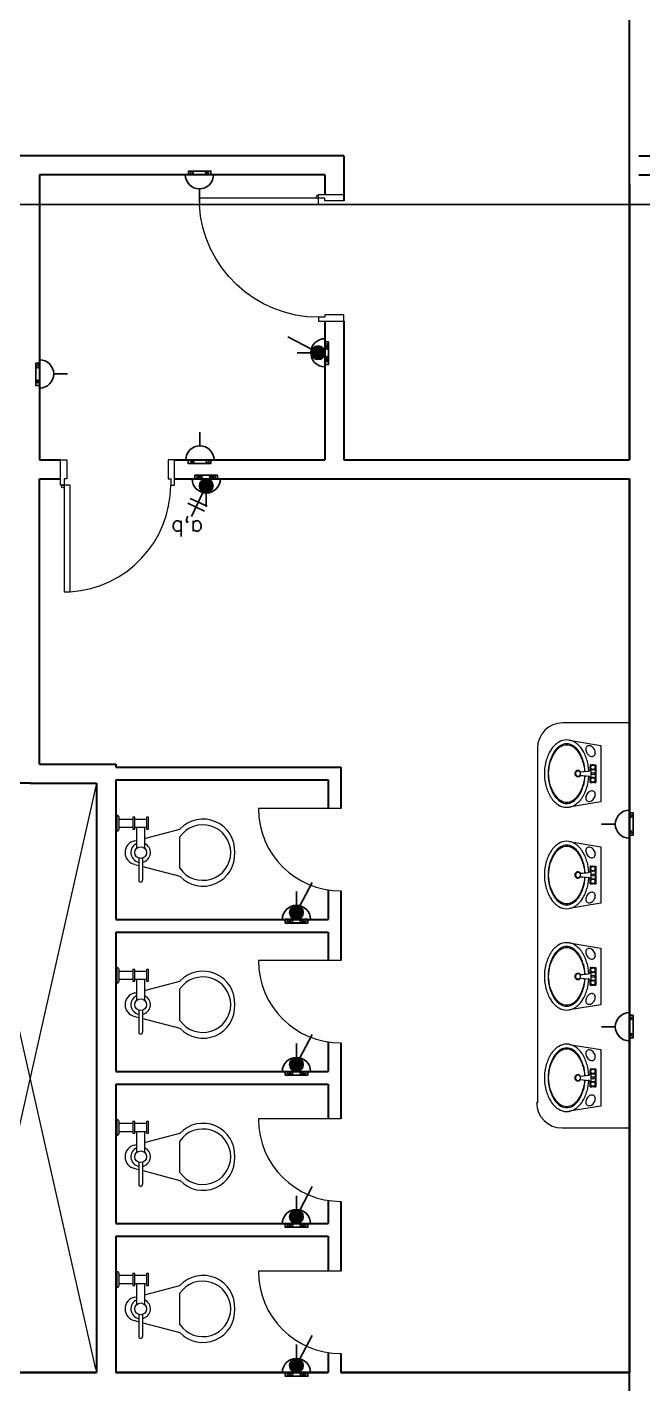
# Model space of a CAD drawing. Extents: x -15 to 148, y 313 to 399.
# Drawn here: x 79.78 to 84.63, y 367.79 to 378.49 of the extents above; entities that cross this region are included whole.
import ezdxf

# ---------------------------------------------------------------- set-up
doc = ezdxf.new("R2010")
doc.units = 0
doc.header["$LTSCALE"] = 0.15
doc.layers.get('0').update_dxf_attribs({"color": 252})
for name, color, linetype in [('0 BDH', 252, 'Continuous'), ('0 NAMES', 252, 'Continuous'), ('0 sockets', 252, 'Continuous'), ('bound', 252, 'Continuous'), ('E- Power- SYM', 4, 'Continuous'), ('E-SOCK', 2, 'Continuous'), ('E-TEXT', 3, 'Continuous'), ('Lighting Swiches Layer', 4, 'Continuous')]:
    doc.layers.add(name, color=color, linetype=linetype)
for name, color, linetype, lineweight in [('anal', 252, 'Continuous', 20), ('DOOR', 252, 'Continuous', 20), ('FIXT', 252, 'Continuous', 9), ('sofa', 252, 'Continuous', 9), ('wall', 252, 'Continuous', 30), ('WC', 252, 'Continuous', 9)]:
    doc.layers.add(name, color=color, linetype=linetype, lineweight=lineweight)
doc.styles.add('E80', font='simplex.shx', dxfattribs={"height": 200})
pattern_1 = [(0, (0, 0), (0, 6.985), [5.08, -1.905]), (90, (0, 0), (-6.985, 4e-16), [5.08, -1.905])]

# ---------------------------------------------------------------- blocks, each defined once
blk = doc.blocks.new('D100')
at = {"layer": 'DOOR'}
for points in [[(0.03, 0.2), (0.03, 1.14), (0.078, 1.14), (0.078, 0.2)], [(0.03, 0.2), (0, 0.2), (0, 0), (0.05, 0), (0.05, 0.15), (0.03, 0.15)], [(0.97, 0.2), (1, 0.2), (1, 0), (0.95, 0), (0.95, 0.15), (0.97, 0.15)]]:
    blk.add_lwpolyline(points, close=True, dxfattribs=at)
blk.add_circle((0.02, 0.21), 0.01, dxfattribs=at)
blk.add_arc((0.029, 0.2), 0.941, 0.0029, 86.9663, dxfattribs=at)
blk = doc.blocks.new('ARCH')
at = {"layer": 'anal'}
for p, q in [((84.525, 373), (84, 373)), ((83.8, 372.8), (83.8, 370)), ((83.994, 369.804), (84.525, 369.804))]:
    blk.add_line(p, q, dxfattribs=at)
for centre, start, end in [((84, 372.8), 90, 180), ((83.994, 370.004), 180, 270)]:
    blk.add_arc(centre, 0.2, start, end, dxfattribs=at)
at = {"layer": 'bound', "color": 2}
blk.add_lwpolyline([(91.902, 377.348), (94.426, 377.348), (94.426, 312.722), (-14.994, 312.722), (-14.994, 377.09), (94.639, 377.09)], dxfattribs=at)
at = {"layer": 'DOOR'}
for p, q in [((82.25, 372.325), (81.6, 372.325)), ((82.25, 371.125), (81.6, 371.125)), ((82.25, 369.875), (81.6, 369.875)), ((82.25, 368.675), (81.6, 368.675))]:
    blk.add_line(p, q, dxfattribs=at)
for points in [[(80.069, 374.875), (80.039, 374.875), (80.039, 375.075), (80.089, 375.075), (80.089, 374.925), (80.069, 374.925)], [(80.909, 374.875), (80.939, 374.875), (80.939, 375.075), (80.889, 375.075), (80.889, 374.925), (80.909, 374.925)], [(80.069, 374.875), (80.069, 374.035), (80.117, 374.035), (80.117, 374.875)]]:
    blk.add_lwpolyline(points, close=True, dxfattribs=at)
blk.add_circle((80.059, 374.865), 0.01, dxfattribs=at)
for centre, radius, start, end in [((80.064, 374.878), 0.845, 273.6111, 359.7782), ((82.25, 372.325), 0.65, 180, 270), ((82.25, 371.125), 0.65, 180, 270), ((82.25, 369.875), 0.65, 180, 270), ((82.25, 368.675), 0.65, 180, 270)]:
    blk.add_arc(centre, radius, start, end, dxfattribs=at)
at = {"layer": 'FIXT'}
for p, q in [((84.05, 372.864), (84.3, 372.822)), ((84.3, 372.822), (84.3, 372.377)), ((84.136, 372.614), (84.184, 372.618)), ((84.138, 372.613), (84.136, 372.614)), ((84.138, 372.613), (84.202, 372.62)), ((84.216, 372.67), (84.216, 372.639)), ((84.216, 372.67), (84.229, 372.67)), ((84.22, 372.669), (84.216, 372.67)), ((84.22, 372.669), (84.227, 372.669)), ((84.22, 372.669), (84.22, 372.663)), ((84.22, 372.637), (84.22, 372.563)), ((84.247, 372.67), (84.261, 372.67)), ((84.249, 372.669), (84.256, 372.669)), ((84.256, 372.669), (84.261, 372.67)), ((84.256, 372.669), (84.256, 372.663)), ((84.256, 372.637), (84.256, 372.563)), ((84.261, 372.67), (84.261, 372.53)), ((84.138, 372.587), (84.136, 372.586)), ((84.136, 372.586), (84.184, 372.582)), ((84.138, 372.587), (84.202, 372.58)), ((84.216, 372.53), (84.216, 372.561)), ((84.22, 372.531), (84.216, 372.53)), ((84.216, 372.53), (84.229, 372.53)), ((84.22, 372.531), (84.22, 372.537)), ((84.22, 372.531), (84.227, 372.531)), ((84.247, 372.53), (84.261, 372.53)), ((84.249, 372.531), (84.256, 372.531)), ((84.256, 372.531), (84.256, 372.537)), ((84.256, 372.531), (84.261, 372.53)), ((84.3, 372.377), (84.05, 372.336)), ((84.05, 372.064), (84.3, 372.022)), ((84.3, 372.022), (84.3, 371.577)), ((84.216, 371.87), (84.216, 371.839)), ((84.216, 371.87), (84.229, 371.87)), ((84.22, 371.869), (84.216, 371.87)), ((84.22, 371.869), (84.227, 371.869)), ((84.22, 371.869), (84.22, 371.863)), ((84.247, 371.87), (84.261, 371.87)), ((84.249, 371.869), (84.256, 371.869)), ((84.256, 371.869), (84.261, 371.87)), ((84.256, 371.869), (84.256, 371.863)), ((84.261, 371.87), (84.261, 371.73)), ((84.136, 371.814), (84.184, 371.818)), ((84.138, 371.813), (84.136, 371.814)), ((84.138, 371.787), (84.136, 371.786)), ((84.136, 371.786), (84.184, 371.782)), ((84.138, 371.813), (84.202, 371.82)), ((84.138, 371.787), (84.202, 371.78)), ((84.216, 371.73), (84.216, 371.761)), ((84.22, 371.837), (84.22, 371.763)), ((84.256, 371.837), (84.256, 371.763)), ((84.22, 371.731), (84.216, 371.73)), ((84.216, 371.73), (84.229, 371.73)), ((84.22, 371.731), (84.22, 371.737)), ((84.22, 371.731), (84.227, 371.731)), ((84.247, 371.73), (84.261, 371.73)), ((84.249, 371.731), (84.256, 371.731)), ((84.256, 371.731), (84.256, 371.737)), ((84.256, 371.731), (84.261, 371.73)), ((84.3, 371.577), (84.05, 371.536)), ((84.05, 371.264), (84.3, 371.222)), ((84.3, 371.222), (84.3, 370.777)), ((84.136, 371.014), (84.184, 371.018)), ((84.138, 371.013), (84.136, 371.014)), ((84.138, 371.013), (84.202, 371.02)), ((84.216, 371.07), (84.216, 371.039)), ((84.216, 371.07), (84.229, 371.07)), ((84.22, 371.069), (84.216, 371.07)), ((84.22, 371.069), (84.227, 371.069)), ((84.22, 371.069), (84.22, 371.063)), ((84.22, 371.037), (84.22, 370.963)), ((84.247, 371.07), (84.261, 371.07)), ((84.249, 371.069), (84.256, 371.069)), ((84.256, 371.069), (84.261, 371.07)), ((84.256, 371.069), (84.256, 371.063)), ((84.256, 371.037), (84.256, 370.963)), ((84.261, 371.07), (84.261, 370.93)), ((84.138, 370.987), (84.136, 370.986)), ((84.136, 370.986), (84.184, 370.982)), ((84.138, 370.987), (84.202, 370.98)), ((84.216, 370.93), (84.216, 370.961)), ((84.22, 370.931), (84.216, 370.93)), ((84.216, 370.93), (84.229, 370.93)), ((84.22, 370.931), (84.22, 370.937)), ((84.22, 370.931), (84.227, 370.931)), ((84.247, 370.93), (84.261, 370.93)), ((84.249, 370.931), (84.256, 370.931)), ((84.256, 370.931), (84.256, 370.937)), ((84.256, 370.931), (84.261, 370.93)), ((84.3, 370.777), (84.05, 370.736)), ((84.05, 370.464), (84.3, 370.422)), ((84.3, 370.422), (84.3, 369.977)), ((84.216, 370.27), (84.216, 370.239)), ((84.216, 370.27), (84.229, 370.27)), ((84.22, 370.269), (84.216, 370.27)), ((84.22, 370.269), (84.227, 370.269)), ((84.22, 370.269), (84.22, 370.263)), ((84.247, 370.27), (84.261, 370.27)), ((84.249, 370.269), (84.256, 370.269)), ((84.256, 370.269), (84.261, 370.27)), ((84.256, 370.269), (84.256, 370.263)), ((84.261, 370.27), (84.261, 370.13)), ((84.136, 370.214), (84.184, 370.218)), ((84.138, 370.213), (84.136, 370.214)), ((84.138, 370.187), (84.136, 370.186)), ((84.136, 370.186), (84.184, 370.182)), ((84.138, 370.213), (84.202, 370.22)), ((84.138, 370.187), (84.202, 370.18)), ((84.216, 370.13), (84.216, 370.161)), ((84.22, 370.237), (84.22, 370.163)), ((84.256, 370.237), (84.256, 370.163)), ((84.22, 370.131), (84.216, 370.13)), ((84.216, 370.13), (84.229, 370.13)), ((84.22, 370.131), (84.22, 370.137)), ((84.22, 370.131), (84.227, 370.131)), ((84.247, 370.13), (84.261, 370.13)), ((84.249, 370.131), (84.256, 370.131)), ((84.256, 370.131), (84.256, 370.137)), ((84.256, 370.131), (84.261, 370.13)), ((84.3, 369.977), (84.05, 369.936))]:
    blk.add_line(p, q, dxfattribs=at)
for centre, radius in [((84.238, 372.65), 0.022), ((84.238, 372.65), 0.0173), ((84.238, 372.6), 0.0095), ((84.238, 372.55), 0.022), ((84.238, 372.55), 0.0173), ((84.238, 371.85), 0.022), ((84.238, 371.85), 0.0173), ((84.238, 371.75), 0.022), ((84.238, 371.75), 0.0173), ((84.238, 371.8), 0.0095), ((84.238, 371.05), 0.022), ((84.238, 371.05), 0.0173), ((84.238, 371), 0.0095), ((84.238, 370.95), 0.022), ((84.238, 370.95), 0.0173), ((84.238, 370.25), 0.022), ((84.238, 370.25), 0.0173), ((84.238, 370.15), 0.022), ((84.238, 370.15), 0.0173), ((84.238, 370.2), 0.0095)]:
    blk.add_circle(centre, radius, dxfattribs=at)
for centre, radius, start, end in [((84.075, 372.677), 0.202, 122.0725, 146.5346), ((84.075, 372.677), 0.172, 122.0725, 146.5346), ((84.031, 372.747), 0.119, 90, 122.0725), ((84.031, 372.747), 0.0886, 90, 122.0725), ((84.031, 372.737), 0.0886, 90, 122.0725), ((84.031, 372.747), 0.119, 57.9275, 90), ((84.031, 372.747), 0.0886, 57.9275, 90), ((84.031, 372.737), 0.0886, 57.9275, 90), ((83.986, 372.677), 0.172, 33.4654, 57.9275), ((83.986, 372.677), 0.202, 33.4654, 57.9275), ((84.206, 372.796), 0.0237, 95.9295, 125), ((84.208, 372.784), 0.036, 71.6897, 95.9295), ((84.145, 372.63), 0.285, 146.5346, 164.6876), ((84.145, 372.63), 0.255, 146.5346, 164.6876), ((84.145, 372.62), 0.255, 146.5346, 164.6876), ((84.075, 372.667), 0.172, 122.0725, 146.5346), ((83.986, 372.667), 0.172, 33.4654, 57.9275), ((83.916, 372.63), 0.255, 15.3124, 33.4654), ((83.916, 372.62), 0.255, 15.3124, 33.4654), ((83.916, 372.63), 0.285, 15.3124, 33.4654), ((84.217, 372.791), 0.036, 154.0705, 178.3103), ((84.229, 372.791), 0.0477, 178.3103, 197.8482), ((84.244, 372.796), 0.0632, 197.8482, 215), ((84.206, 372.796), 0.0237, 125, 154.0705), ((84.244, 372.796), 0.0632, 215, 232.1518), ((84.234, 372.783), 0.0477, 232.1518, 251.6897), ((84.204, 372.773), 0.0477, 52.1518, 71.6897), ((84.231, 372.772), 0.036, 251.6897, 275.9295), ((84.194, 372.761), 0.0632, 35, 52.1518), ((84.232, 372.76), 0.0237, 275.9295, 305), ((84.194, 372.761), 0.0632, 17.8482, 35), ((84.232, 372.76), 0.0237, 305, 334.0705), ((84.221, 372.765), 0.036, 334.0705, 358.3103), ((84.209, 372.766), 0.0477, 358.3103, 17.8482), ((84.255, 372.6), 0.4, 164.6876, 180), ((84.255, 372.6), 0.37, 164.6876, 180), ((84.255, 372.59), 0.37, 164.6876, 178.4524), ((84.119, 372.6), 0.025, 31.8827, 328.1173), ((84.119, 372.6), 0.02, 90, 270), ((84.119, 372.6), 0.02, 31.4993, 90), ((84.235, 372.6), 0.099, 171.872, 188.128), ((84.235, 372.6), 0.0978, 172.2121, 187.7879), ((83.806, 372.6), 0.37, 2.6867, 15.3124), ((83.806, 372.59), 0.37, 4.229, 15.3124), ((83.806, 372.6), 0.4, 3.1171, 15.3124), ((84.196, 372.639), 0.02, 285.0613, 0), ((84.2, 372.64), 0.02, 275.9777, 353.3473), ((84.209, 372.65), 0.0115, 315.8561, 44.1439), ((84.238, 372.679), 0.0115, 225.8561, 314.1439), ((84.238, 372.621), 0.0115, 45.8561, 134.1439), ((84.267, 372.65), 0.0115, 135.8561, 224.1439), ((84.255, 372.6), 0.4, 180, 195.3124), ((84.255, 372.6), 0.37, 180, 195.3124), ((84.255, 372.61), 0.37, 181.5476, 195.3124), ((84.145, 372.58), 0.255, 195.3124, 213.4654), ((84.145, 372.57), 0.255, 195.3124, 213.4654), ((84.119, 372.6), 0.02, 270, 328.5007), ((83.916, 372.58), 0.255, 326.5346, 344.6876), ((83.916, 372.57), 0.255, 326.5346, 344.6876), ((83.806, 372.6), 0.37, 344.6876, 357.3133), ((83.806, 372.61), 0.37, 344.6876, 355.771), ((83.806, 372.6), 0.4, 344.6876, 356.8829), ((84.196, 372.561), 0.02, 0, 74.9387), ((84.2, 372.56), 0.02, 6.6527, 84.0223), ((84.209, 372.55), 0.0115, 315.8561, 44.1439), ((84.238, 372.579), 0.0115, 225.8561, 314.1439), ((84.238, 372.521), 0.0115, 45.8561, 134.1439), ((84.267, 372.55), 0.0115, 135.8561, 224.1439), ((84.145, 372.57), 0.285, 195.3124, 213.4654), ((84.075, 372.523), 0.202, 213.4654, 237.9275), ((84.075, 372.533), 0.172, 213.4654, 237.9275), ((84.075, 372.523), 0.172, 213.4654, 237.9275), ((83.986, 372.533), 0.172, 302.0725, 326.5346), ((83.986, 372.523), 0.172, 302.0725, 326.5346), ((83.986, 372.523), 0.202, 302.0725, 326.5346), ((83.916, 372.57), 0.285, 326.5346, 344.6876), ((84.229, 372.409), 0.0477, 162.1518, 181.6897), ((84.217, 372.409), 0.036, 181.6897, 205.9295), ((84.244, 372.404), 0.0632, 145, 162.1518), ((84.206, 372.404), 0.0237, 205.9295, 235), ((84.244, 372.404), 0.0632, 127.8482, 145), ((84.234, 372.417), 0.0477, 108.3103, 127.8482), ((84.231, 372.428), 0.036, 84.0705, 108.3103), ((84.194, 372.439), 0.0632, 307.8482, 325), ((84.232, 372.44), 0.0237, 55, 84.0705), ((84.232, 372.44), 0.0237, 25.9295, 55), ((84.194, 372.439), 0.0632, 325, 342.1518), ((84.221, 372.435), 0.036, 1.6897, 25.9295), ((84.209, 372.434), 0.0477, 342.1518, 1.6897), ((84.031, 372.453), 0.119, 237.9275, 270), ((84.031, 372.463), 0.0886, 237.9275, 270), ((84.031, 372.453), 0.0886, 237.9275, 270), ((84.031, 372.463), 0.0886, 270, 302.0725), ((84.031, 372.453), 0.0886, 270, 302.0725), ((84.031, 372.453), 0.119, 270, 302.0725), ((84.206, 372.404), 0.0237, 235, 264.0705), ((84.208, 372.416), 0.036, 264.0705, 288.3103), ((84.204, 372.427), 0.0477, 288.3103, 307.8482), ((84.145, 371.83), 0.285, 146.5346, 164.6876), ((84.145, 371.83), 0.255, 146.5346, 164.6876), ((84.075, 371.877), 0.202, 122.0725, 146.5346), ((84.075, 371.877), 0.172, 122.0725, 146.5346), ((84.075, 371.867), 0.172, 122.0725, 146.5346), ((84.031, 371.947), 0.119, 90, 122.0725), ((84.031, 371.947), 0.0886, 90, 122.0725), ((84.031, 371.937), 0.0886, 90, 122.0725), ((84.031, 371.947), 0.119, 57.9275, 90), ((84.031, 371.947), 0.0886, 57.9275, 90), ((84.031, 371.937), 0.0886, 57.9275, 90), ((83.986, 371.877), 0.172, 33.4654, 57.9275), ((83.986, 371.867), 0.172, 33.4654, 57.9275), ((83.986, 371.877), 0.202, 33.4654, 57.9275), ((83.916, 371.83), 0.255, 15.3124, 33.4654), ((83.916, 371.83), 0.285, 15.3124, 33.4654), ((84.217, 371.991), 0.036, 154.0705, 178.3103), ((84.229, 371.991), 0.0477, 178.3103, 197.8482), ((84.244, 371.996), 0.0632, 197.8482, 215), ((84.206, 371.996), 0.0237, 125, 154.0705), ((84.206, 371.996), 0.0237, 95.9295, 125), ((84.208, 371.984), 0.036, 71.6897, 95.9295), ((84.204, 371.973), 0.0477, 52.1518, 71.6897), ((84.194, 371.961), 0.0632, 35, 52.1518), ((84.194, 371.961), 0.0632, 17.8482, 35), ((84.221, 371.965), 0.036, 334.0705, 358.3103), ((84.209, 371.966), 0.0477, 358.3103, 17.8482), ((84.255, 371.8), 0.4, 164.6876, 180), ((84.255, 371.8), 0.37, 164.6876, 180), ((84.255, 371.79), 0.37, 164.6876, 178.4524), ((84.145, 371.82), 0.255, 146.5346, 164.6876), ((83.916, 371.82), 0.255, 15.3124, 33.4654), ((83.806, 371.8), 0.37, 2.6867, 15.3124), ((83.806, 371.79), 0.37, 4.229, 15.3124), ((84.244, 371.996), 0.0632, 215, 232.1518), ((83.806, 371.8), 0.4, 3.1171, 15.3124), ((84.234, 371.983), 0.0477, 232.1518, 251.6897), ((84.209, 371.85), 0.0115, 315.8561, 44.1439), ((84.231, 371.972), 0.036, 251.6897, 275.9295), ((84.238, 371.879), 0.0115, 225.8561, 314.1439), ((84.232, 371.96), 0.0237, 275.9295, 305), ((84.232, 371.96), 0.0237, 305, 334.0705), ((84.267, 371.85), 0.0115, 135.8561, 224.1439), ((84.255, 371.8), 0.4, 180, 195.3124), ((84.255, 371.8), 0.37, 180, 195.3124), ((84.255, 371.81), 0.37, 181.5476, 195.3124), ((84.119, 371.8), 0.025, 31.8827, 328.1173), ((84.119, 371.8), 0.02, 90, 270), ((84.119, 371.8), 0.02, 31.4993, 90), ((84.119, 371.8), 0.02, 270, 328.5007), ((84.235, 371.8), 0.099, 171.872, 188.128), ((84.235, 371.8), 0.0978, 172.2121, 187.7879), ((83.806, 371.8), 0.37, 344.6876, 357.3133), ((83.806, 371.81), 0.37, 344.6876, 355.771), ((83.806, 371.8), 0.4, 344.6876, 356.8829), ((84.196, 371.839), 0.02, 285.0613, 0), ((84.196, 371.761), 0.02, 0, 74.9387), ((84.2, 371.84), 0.02, 275.9777, 353.3473), ((84.2, 371.76), 0.02, 6.6527, 84.0223), ((84.209, 371.75), 0.0115, 315.8561, 44.1439), ((84.238, 371.821), 0.0115, 45.8561, 134.1439), ((84.238, 371.779), 0.0115, 225.8561, 314.1439), ((84.267, 371.75), 0.0115, 135.8561, 224.1439), ((84.145, 371.77), 0.285, 195.3124, 213.4654), ((84.145, 371.78), 0.255, 195.3124, 213.4654), ((84.145, 371.77), 0.255, 195.3124, 213.4654), ((83.916, 371.78), 0.255, 326.5346, 344.6876), ((83.916, 371.77), 0.255, 326.5346, 344.6876), ((83.916, 371.77), 0.285, 326.5346, 344.6876), ((84.244, 371.604), 0.0632, 127.8482, 145), ((84.234, 371.617), 0.0477, 108.3103, 127.8482), ((84.231, 371.628), 0.036, 84.0705, 108.3103), ((84.238, 371.721), 0.0115, 45.8561, 134.1439), ((84.232, 371.64), 0.0237, 55, 84.0705), ((84.232, 371.64), 0.0237, 25.9295, 55), ((84.221, 371.635), 0.036, 1.6897, 25.9295), ((84.075, 371.723), 0.202, 213.4654, 237.9275), ((84.075, 371.733), 0.172, 213.4654, 237.9275), ((84.075, 371.723), 0.172, 213.4654, 237.9275), ((84.031, 371.653), 0.119, 237.9275, 270), ((84.031, 371.663), 0.0886, 237.9275, 270), ((84.031, 371.653), 0.0886, 237.9275, 270), ((84.031, 371.663), 0.0886, 270, 302.0725), ((84.031, 371.653), 0.0886, 270, 302.0725), ((84.031, 371.653), 0.119, 270, 302.0725), ((83.986, 371.733), 0.172, 302.0725, 326.5346), ((83.986, 371.723), 0.172, 302.0725, 326.5346), ((83.986, 371.723), 0.202, 302.0725, 326.5346), ((84.229, 371.609), 0.0477, 162.1518, 181.6897), ((84.217, 371.609), 0.036, 181.6897, 205.9295), ((84.244, 371.604), 0.0632, 145, 162.1518), ((84.206, 371.604), 0.0237, 205.9295, 235), ((84.206, 371.604), 0.0237, 235, 264.0705), ((84.208, 371.616), 0.036, 264.0705, 288.3103), ((84.204, 371.627), 0.0477, 288.3103, 307.8482), ((84.194, 371.639), 0.0632, 307.8482, 325), ((84.194, 371.639), 0.0632, 325, 342.1518), ((84.209, 371.634), 0.0477, 342.1518, 1.6897), ((84.075, 371.077), 0.202, 122.0725, 146.5346), ((84.075, 371.077), 0.172, 122.0725, 146.5346), ((84.031, 371.147), 0.119, 90, 122.0725), ((84.031, 371.147), 0.0886, 90, 122.0725), ((84.031, 371.137), 0.0886, 90, 122.0725), ((84.031, 371.147), 0.119, 57.9275, 90), ((84.031, 371.147), 0.0886, 57.9275, 90), ((84.031, 371.137), 0.0886, 57.9275, 90), ((83.986, 371.077), 0.172, 33.4654, 57.9275), ((83.986, 371.077), 0.202, 33.4654, 57.9275), ((84.206, 371.196), 0.0237, 125, 154.0705), ((84.206, 371.196), 0.0237, 95.9295, 125), ((84.208, 371.184), 0.036, 71.6897, 95.9295), ((84.204, 371.173), 0.0477, 52.1518, 71.6897), ((84.145, 371.03), 0.285, 146.5346, 164.6876), ((84.145, 371.03), 0.255, 146.5346, 164.6876), ((84.145, 371.02), 0.255, 146.5346, 164.6876), ((84.075, 371.067), 0.172, 122.0725, 146.5346), ((83.986, 371.067), 0.172, 33.4654, 57.9275), ((83.916, 371.03), 0.255, 15.3124, 33.4654), ((83.916, 371.02), 0.255, 15.3124, 33.4654), ((83.916, 371.03), 0.285, 15.3124, 33.4654), ((84.217, 371.191), 0.036, 154.0705, 178.3103), ((84.229, 371.191), 0.0477, 178.3103, 197.8482), ((84.244, 371.196), 0.0632, 197.8482, 215), ((84.244, 371.196), 0.0632, 215, 232.1518), ((84.234, 371.183), 0.0477, 232.1518, 251.6897), ((84.231, 371.172), 0.036, 251.6897, 275.9295), ((84.194, 371.161), 0.0632, 35, 52.1518), ((84.232, 371.16), 0.0237, 275.9295, 305), ((84.194, 371.161), 0.0632, 17.8482, 35), ((84.232, 371.16), 0.0237, 305, 334.0705), ((84.221, 371.165), 0.036, 334.0705, 358.3103), ((84.209, 371.166), 0.0477, 358.3103, 17.8482), ((84.255, 371), 0.4, 164.6876, 180), ((84.255, 371), 0.4, 180, 195.3124), ((84.255, 371), 0.37, 164.6876, 180), ((84.255, 370.99), 0.37, 164.6876, 178.4524), ((84.255, 371), 0.37, 180, 195.3124), ((84.255, 371.01), 0.37, 181.5476, 195.3124), ((84.119, 371), 0.025, 31.8827, 328.1173), ((84.119, 371), 0.02, 90, 270), ((84.119, 371), 0.02, 31.4993, 90), ((84.235, 371), 0.099, 171.872, 188.128), ((84.235, 371), 0.0978, 172.2121, 187.7879), ((83.806, 371), 0.37, 2.6867, 15.3124), ((83.806, 370.99), 0.37, 4.229, 15.3124), ((83.806, 371), 0.4, 3.1171, 15.3124), ((84.196, 371.039), 0.02, 285.0613, 0), ((84.2, 371.04), 0.02, 275.9777, 353.3473), ((84.209, 371.05), 0.0115, 315.8561, 44.1439), ((84.238, 371.079), 0.0115, 225.8561, 314.1439), ((84.238, 371.021), 0.0115, 45.8561, 134.1439), ((84.267, 371.05), 0.0115, 135.8561, 224.1439), ((84.145, 370.97), 0.285, 195.3124, 213.4654), ((84.145, 370.98), 0.255, 195.3124, 213.4654), ((84.145, 370.97), 0.255, 195.3124, 213.4654), ((84.119, 371), 0.02, 270, 328.5007), ((83.916, 370.98), 0.255, 326.5346, 344.6876), ((83.916, 370.97), 0.255, 326.5346, 344.6876), ((83.916, 370.97), 0.285, 326.5346, 344.6876), ((83.806, 371), 0.37, 344.6876, 357.3133), ((83.806, 371.01), 0.37, 344.6876, 355.771), ((83.806, 371), 0.4, 344.6876, 356.8829), ((84.196, 370.961), 0.02, 0, 74.9387), ((84.2, 370.96), 0.02, 6.6527, 84.0223), ((84.209, 370.95), 0.0115, 315.8561, 44.1439), ((84.238, 370.979), 0.0115, 225.8561, 314.1439), ((84.238, 370.921), 0.0115, 45.8561, 134.1439), ((84.267, 370.95), 0.0115, 135.8561, 224.1439), ((84.075, 370.923), 0.202, 213.4654, 237.9275), ((84.075, 370.933), 0.172, 213.4654, 237.9275), ((84.075, 370.923), 0.172, 213.4654, 237.9275), ((84.031, 370.863), 0.0886, 237.9275, 270), ((84.031, 370.863), 0.0886, 270, 302.0725), ((83.986, 370.933), 0.172, 302.0725, 326.5346), ((83.986, 370.923), 0.172, 302.0725, 326.5346), ((83.986, 370.923), 0.202, 302.0725, 326.5346), ((84.229, 370.809), 0.0477, 162.1518, 181.6897), ((84.217, 370.809), 0.036, 181.6897, 205.9295), ((84.244, 370.804), 0.0632, 145, 162.1518), ((84.206, 370.804), 0.0237, 205.9295, 235), ((84.244, 370.804), 0.0632, 127.8482, 145), ((84.234, 370.817), 0.0477, 108.3103, 127.8482), ((84.231, 370.828), 0.036, 84.0705, 108.3103), ((84.204, 370.827), 0.0477, 288.3103, 307.8482), ((84.194, 370.839), 0.0632, 307.8482, 325), ((84.232, 370.84), 0.0237, 55, 84.0705), ((84.232, 370.84), 0.0237, 25.9295, 55), ((84.194, 370.839), 0.0632, 325, 342.1518), ((84.221, 370.835), 0.036, 1.6897, 25.9295), ((84.209, 370.834), 0.0477, 342.1518, 1.6897), ((84.031, 370.853), 0.119, 237.9275, 270), ((84.031, 370.853), 0.0886, 237.9275, 270), ((84.031, 370.853), 0.0886, 270, 302.0725), ((84.031, 370.853), 0.119, 270, 302.0725), ((84.206, 370.804), 0.0237, 235, 264.0705), ((84.208, 370.816), 0.036, 264.0705, 288.3103), ((84.031, 370.347), 0.119, 90, 122.0725), ((84.031, 370.347), 0.119, 57.9275, 90), ((84.145, 370.23), 0.285, 146.5346, 164.6876), ((84.145, 370.23), 0.255, 146.5346, 164.6876), ((84.145, 370.22), 0.255, 146.5346, 164.6876), ((84.075, 370.277), 0.202, 122.0725, 146.5346), ((84.075, 370.277), 0.172, 122.0725, 146.5346), ((84.075, 370.267), 0.172, 122.0725, 146.5346), ((84.031, 370.347), 0.0886, 90, 122.0725), ((84.031, 370.337), 0.0886, 90, 122.0725), ((84.031, 370.347), 0.0886, 57.9275, 90), ((84.031, 370.337), 0.0886, 57.9275, 90), ((83.986, 370.277), 0.172, 33.4654, 57.9275), ((83.986, 370.267), 0.172, 33.4654, 57.9275), ((83.986, 370.277), 0.202, 33.4654, 57.9275), ((83.916, 370.23), 0.255, 15.3124, 33.4654), ((83.916, 370.22), 0.255, 15.3124, 33.4654), ((83.916, 370.23), 0.285, 15.3124, 33.4654), ((84.217, 370.391), 0.036, 154.0705, 178.3103), ((84.229, 370.391), 0.0477, 178.3103, 197.8482), ((84.244, 370.396), 0.0632, 197.8482, 215), ((84.206, 370.396), 0.0237, 125, 154.0705), ((84.244, 370.396), 0.0632, 215, 232.1518), ((84.206, 370.396), 0.0237, 95.9295, 125), ((84.208, 370.384), 0.036, 71.6897, 95.9295), ((84.204, 370.373), 0.0477, 52.1518, 71.6897), ((84.194, 370.361), 0.0632, 35, 52.1518), ((84.194, 370.361), 0.0632, 17.8482, 35), ((84.221, 370.365), 0.036, 334.0705, 358.3103), ((84.209, 370.366), 0.0477, 358.3103, 17.8482), ((84.255, 370.2), 0.4, 164.6876, 180), ((84.255, 370.2), 0.37, 164.6876, 180), ((84.255, 370.19), 0.37, 164.6876, 178.4524), ((83.806, 370.2), 0.37, 2.6867, 15.3124), ((83.806, 370.19), 0.37, 4.229, 15.3124), ((83.806, 370.2), 0.4, 3.1171, 15.3124), ((84.234, 370.383), 0.0477, 232.1518, 251.6897), ((84.209, 370.25), 0.0115, 315.8561, 44.1439), ((84.231, 370.372), 0.036, 251.6897, 275.9295), ((84.238, 370.279), 0.0115, 225.8561, 314.1439), ((84.232, 370.36), 0.0237, 275.9295, 305), ((84.232, 370.36), 0.0237, 305, 334.0705), ((84.267, 370.25), 0.0115, 135.8561, 224.1439), ((84.255, 370.2), 0.4, 180, 195.3124), ((84.255, 370.2), 0.37, 180, 195.3124), ((84.255, 370.21), 0.37, 181.5476, 195.3124), ((84.119, 370.2), 0.025, 31.8827, 328.1173), ((84.119, 370.2), 0.02, 90, 270), ((84.119, 370.2), 0.02, 31.4993, 90), ((84.119, 370.2), 0.02, 270, 328.5007), ((84.235, 370.2), 0.099, 171.872, 188.128), ((84.235, 370.2), 0.0978, 172.2121, 187.7879), ((83.806, 370.2), 0.37, 344.6876, 357.3133), ((83.806, 370.21), 0.37, 344.6876, 355.771), ((83.806, 370.2), 0.4, 344.6876, 356.8829), ((84.196, 370.239), 0.02, 285.0613, 0), ((84.196, 370.161), 0.02, 0, 74.9387), ((84.2, 370.24), 0.02, 275.9777, 353.3473), ((84.2, 370.16), 0.02, 6.6527, 84.0223), ((84.209, 370.15), 0.0115, 315.8561, 44.1439), ((84.238, 370.221), 0.0115, 45.8561, 134.1439), ((84.238, 370.179), 0.0115, 225.8561, 314.1439), ((84.267, 370.15), 0.0115, 135.8561, 224.1439), ((84.145, 370.17), 0.285, 195.3124, 213.4654), ((84.145, 370.18), 0.255, 195.3124, 213.4654), ((84.145, 370.17), 0.255, 195.3124, 213.4654), ((84.075, 370.133), 0.172, 213.4654, 237.9275), ((83.986, 370.133), 0.172, 302.0725, 326.5346), ((83.916, 370.18), 0.255, 326.5346, 344.6876), ((83.916, 370.17), 0.255, 326.5346, 344.6876), ((83.916, 370.17), 0.285, 326.5346, 344.6876), ((84.244, 370.004), 0.0632, 145, 162.1518), ((84.244, 370.004), 0.0632, 127.8482, 145), ((84.234, 370.017), 0.0477, 108.3103, 127.8482), ((84.231, 370.028), 0.036, 84.0705, 108.3103), ((84.238, 370.121), 0.0115, 45.8561, 134.1439), ((84.232, 370.04), 0.0237, 55, 84.0705), ((84.232, 370.04), 0.0237, 25.9295, 55), ((84.221, 370.035), 0.036, 1.6897, 25.9295), ((84.075, 370.123), 0.202, 213.4654, 237.9275), ((84.075, 370.123), 0.172, 213.4654, 237.9275), ((84.031, 370.053), 0.119, 237.9275, 270), ((84.031, 370.063), 0.0886, 237.9275, 270), ((84.031, 370.053), 0.0886, 237.9275, 270), ((84.031, 370.063), 0.0886, 270, 302.0725), ((84.031, 370.053), 0.0886, 270, 302.0725), ((84.031, 370.053), 0.119, 270, 302.0725), ((83.986, 370.123), 0.172, 302.0725, 326.5346), ((83.986, 370.123), 0.202, 302.0725, 326.5346), ((84.229, 370.009), 0.0477, 162.1518, 181.6897), ((84.217, 370.009), 0.036, 181.6897, 205.9295), ((84.206, 370.004), 0.0237, 205.9295, 235), ((84.206, 370.004), 0.0237, 235, 264.0705), ((84.208, 370.016), 0.036, 264.0705, 288.3103), ((84.204, 370.027), 0.0477, 288.3103, 307.8482), ((84.194, 370.039), 0.0632, 307.8482, 325), ((84.194, 370.039), 0.0632, 325, 342.1518), ((84.209, 370.034), 0.0477, 342.1518, 1.6897)]:
    blk.add_arc(centre, radius, start, end, dxfattribs=at)
at = {"layer": 'sofa'}
for p, q in [((80.319, 367.9), (79.275, 372.525)), ((80.325, 372.525), (79.281, 367.9))]:
    blk.add_line(p, q, dxfattribs=at)
at = {"layer": 'wall'}
for p, q in [((84.525, 375.075), (84.525, 379.125)), ((82.275, 377.475), (77.325, 377.475)), ((82.275, 377.475), (82.275, 377.12)), ((84.6, 377.475), (91.875, 377.475)), ((79.875, 377.325), (79.875, 375.075)), ((82.125, 377.325), (79.875, 377.325)), ((82.125, 377.325), (82.125, 377.17)), ((84.6, 377.325), (91.725, 377.325)), ((84.525, 377.25), (84.525, 375.075)), ((82.125, 376.17), (82.125, 375.075)), ((82.275, 376.17), (82.275, 375.075)), ((79.875, 375.075), (80.039, 375.075)), ((80.939, 375.075), (82.125, 375.075)), ((82.275, 375.075), (84.525, 375.075)), ((79.875, 372.675), (79.875, 374.925)), ((79.875, 374.925), (80.039, 374.925)), ((80.939, 374.925), (84.525, 374.925)), ((84.525, 374.925), (84.525, 367.875)), ((84.525, 367.725), (84.525, 374.925)), ((79.875, 372.675), (80.475, 372.675)), ((80.475, 372.675), (80.475, 372.65)), ((80.475, 372.65), (82.25, 372.65)), ((82.25, 372.65), (82.25, 372.325)), ((79.8, 372.525), (79.275, 372.525)), ((79.8, 372.525), (80.325, 372.525)), ((80.325, 372.525), (80.325, 367.875)), ((80.475, 372.55), (80.475, 371.45)), ((80.475, 372.55), (82.15, 372.55)), ((82.15, 372.55), (82.15, 372.325)), ((82.15, 371.683), (82.15, 371.45)), ((82.25, 371.675), (82.25, 371.125)), ((80.475, 371.45), (82.15, 371.45)), ((80.475, 371.35), (80.475, 370.25)), ((80.475, 371.35), (82.15, 371.35)), ((82.15, 371.35), (82.15, 371.125)), ((82.15, 370.483), (82.15, 370.25)), ((82.25, 370.475), (82.25, 369.875)), ((80.475, 370.25), (82.15, 370.25)), ((80.475, 370.15), (82.15, 370.15)), ((80.475, 370.15), (80.475, 369.05)), ((82.15, 370.15), (82.15, 369.875)), ((82.15, 369.233), (82.15, 369.05)), ((82.25, 369.225), (82.25, 368.675)), ((80.475, 369.05), (82.15, 369.05)), ((80.475, 368.95), (80.475, 367.875)), ((80.475, 368.95), (82.15, 368.95)), ((82.15, 368.95), (82.15, 368.675)), ((82.15, 368.033), (82.15, 367.875)), ((82.25, 368.025), (82.25, 367.875)), ((80.325, 367.875), (79.275, 367.875)), ((79.275, 367.875), (80.325, 367.875)), ((82.15, 367.875), (80.475, 367.875)), ((80.475, 367.875), (82.15, 367.875)), ((84.525, 367.875), (82.25, 367.875)), ((82.25, 367.875), (84.525, 367.875))]:
    blk.add_line(p, q, dxfattribs=at)
at = {"layer": 'WC'}
for p, q in [((80.487, 372.147), (80.487, 372.27)), ((80.502, 372.162), (80.502, 372.255)), ((80.61, 372.239), (80.502, 372.239)), ((80.502, 372.177), (80.61, 372.177)), ((80.61, 372.255), (80.61, 372.162)), ((80.626, 372.255), (80.61, 372.255)), ((80.626, 372.162), (80.626, 372.255)), ((80.718, 372.239), (80.626, 372.239)), ((80.626, 372.177), (80.718, 372.177)), ((80.641, 372.011), (80.641, 372.177)), ((80.703, 372.177), (80.703, 372.011)), ((80.718, 372.255), (80.718, 372.162)), ((80.734, 372.255), (80.718, 372.255)), ((80.734, 372.162), (80.734, 372.255)), ((80.61, 372.162), (80.626, 372.162)), ((80.626, 372.069), (80.642, 372.073)), ((80.703, 372.089), (80.981, 372.162)), ((80.718, 372.162), (80.734, 372.162)), ((80.981, 371.853), (80.981, 372.1)), ((80.626, 371.884), (80.657, 371.876)), ((80.657, 371.933), (80.657, 371.76)), ((80.688, 371.76), (80.688, 371.933)), ((80.688, 371.868), (80.981, 371.791)), ((80.487, 370.947), (80.487, 371.07)), ((80.502, 370.962), (80.502, 371.055)), ((80.61, 371.039), (80.502, 371.039)), ((80.61, 371.055), (80.61, 370.962)), ((80.626, 371.055), (80.61, 371.055)), ((80.626, 370.962), (80.626, 371.055)), ((80.718, 371.039), (80.626, 371.039)), ((80.718, 371.055), (80.718, 370.962)), ((80.734, 371.055), (80.718, 371.055)), ((80.734, 370.962), (80.734, 371.055)), ((80.502, 370.977), (80.61, 370.977)), ((80.61, 370.962), (80.626, 370.962)), ((80.626, 370.977), (80.718, 370.977)), ((80.641, 370.811), (80.641, 370.977)), ((80.703, 370.977), (80.703, 370.811)), ((80.703, 370.889), (80.981, 370.962)), ((80.718, 370.962), (80.734, 370.962)), ((80.981, 370.653), (80.981, 370.9)), ((80.626, 370.869), (80.642, 370.873)), ((80.626, 370.684), (80.657, 370.676)), ((80.657, 370.733), (80.657, 370.56)), ((80.688, 370.56), (80.688, 370.733)), ((80.688, 370.668), (80.981, 370.591)), ((80.487, 369.747), (80.487, 369.87)), ((80.502, 369.762), (80.502, 369.855)), ((80.61, 369.839), (80.502, 369.839)), ((80.61, 369.855), (80.61, 369.762)), ((80.626, 369.855), (80.61, 369.855)), ((80.626, 369.762), (80.626, 369.855)), ((80.718, 369.839), (80.626, 369.839)), ((80.718, 369.855), (80.718, 369.762)), ((80.734, 369.855), (80.718, 369.855)), ((80.734, 369.762), (80.734, 369.855)), ((80.502, 369.777), (80.61, 369.777)), ((80.61, 369.762), (80.626, 369.762)), ((80.626, 369.777), (80.718, 369.777)), ((80.641, 369.611), (80.641, 369.777)), ((80.703, 369.777), (80.703, 369.611)), ((80.703, 369.689), (80.981, 369.762)), ((80.718, 369.762), (80.734, 369.762)), ((80.626, 369.669), (80.642, 369.673)), ((80.981, 369.453), (80.981, 369.7)), ((80.657, 369.533), (80.657, 369.36)), ((80.688, 369.36), (80.688, 369.533)), ((80.626, 369.484), (80.657, 369.476)), ((80.688, 369.468), (80.981, 369.391)), ((80.487, 368.547), (80.487, 368.67)), ((80.502, 368.562), (80.502, 368.655)), ((80.61, 368.655), (80.61, 368.562)), ((80.626, 368.655), (80.61, 368.655)), ((80.626, 368.562), (80.626, 368.655)), ((80.718, 368.655), (80.718, 368.562)), ((80.734, 368.655), (80.718, 368.655)), ((80.734, 368.562), (80.734, 368.655)), ((80.61, 368.639), (80.502, 368.639)), ((80.502, 368.577), (80.61, 368.577)), ((80.61, 368.562), (80.626, 368.562)), ((80.718, 368.639), (80.626, 368.639)), ((80.626, 368.577), (80.718, 368.577)), ((80.641, 368.411), (80.641, 368.577)), ((80.703, 368.577), (80.703, 368.411)), ((80.703, 368.489), (80.981, 368.562)), ((80.718, 368.562), (80.734, 368.562)), ((80.626, 368.469), (80.642, 368.473)), ((80.981, 368.253), (80.981, 368.5)), ((80.657, 368.333), (80.657, 368.16)), ((80.688, 368.16), (80.688, 368.333)), ((80.626, 368.284), (80.657, 368.276)), ((80.688, 368.268), (80.981, 368.191))]:
    blk.add_line(p, q, dxfattribs=at)
for centre in [(80.672, 371.977), (80.672, 370.777), (80.672, 369.577), (80.672, 368.377)]:
    blk.add_circle(centre, 0.0463, dxfattribs=at)
for centre, radius, start, end in [((80.486, 372.254), 0.0161, 2.4084, 87.5916), ((81.164, 371.991), 0.25, 356.62, 136.9828), ((81.162, 371.976), 0.22, 0.3, 145.4946), ((80.486, 372.163), 0.0161, 272.4084, 357.5916), ((80.643, 371.977), 0.0942, 100.3889, 259.6111), ((80.672, 371.977), 0.0772, 112.8505, 258.577), ((80.672, 371.977), 0.0772, 281.8763, 66.5863), ((81.162, 371.978), 0.22, 214.5054, 359.7), ((81.164, 371.962), 0.25, 223.0172, 3.38), ((80.672, 371.76), 0.0154, 180, 0), ((80.486, 371.054), 0.0161, 2.4084, 87.5916), ((81.164, 370.791), 0.25, 356.62, 136.9828), ((80.486, 370.963), 0.0161, 272.4084, 357.5916), ((81.162, 370.776), 0.22, 0.3, 145.4946), ((80.643, 370.777), 0.0942, 100.3889, 259.6111), ((80.672, 370.777), 0.0772, 112.8505, 258.577), ((80.672, 370.777), 0.0772, 281.8763, 66.5863), ((81.162, 370.778), 0.22, 214.5054, 359.7), ((81.164, 370.762), 0.25, 223.0172, 3.38), ((80.672, 370.56), 0.0154, 180, 0), ((80.486, 369.854), 0.0161, 2.4084, 87.5916), ((81.164, 369.591), 0.25, 356.62, 136.9828), ((80.486, 369.763), 0.0161, 272.4084, 357.5916), ((81.162, 369.576), 0.22, 0.3, 145.4946), ((80.643, 369.577), 0.0942, 100.3889, 259.6111), ((80.672, 369.577), 0.0772, 112.8505, 258.577), ((80.672, 369.577), 0.0772, 281.8763, 66.5863), ((81.162, 369.578), 0.22, 214.5054, 359.7), ((81.164, 369.562), 0.25, 223.0172, 3.38), ((80.672, 369.36), 0.0154, 180, 0), ((80.486, 368.654), 0.0161, 2.4084, 87.5916), ((80.486, 368.563), 0.0161, 272.4084, 357.5916), ((81.164, 368.391), 0.25, 356.62, 136.9828), ((81.162, 368.376), 0.22, 0.3, 145.4946), ((80.643, 368.377), 0.0942, 100.3889, 259.6111), ((80.672, 368.377), 0.0772, 112.8505, 258.577), ((80.672, 368.377), 0.0772, 281.8763, 66.5863), ((81.162, 368.378), 0.22, 214.5054, 359.7), ((81.164, 368.362), 0.25, 223.0172, 3.38), ((80.672, 368.16), 0.0154, 180, 0)]:
    blk.add_arc(centre, radius, start, end, dxfattribs=at)
at = {"layer": 'wall', "xscale": -1, "rotation": 90}
blk.add_blockref('D100', (82.275, 377.17), dxfattribs=at)
blk = doc.blocks.new('s')
at = {"layer": '0 BDH', "linetype": 'ByBlock'}
h = blk.add_hatch(dxfattribs=at)
h.set_pattern_fill('ANGLE', color=2)
h.set_pattern_definition([(0, (-147.759, -393.318), (0, 6.985), [5.08, -1.905]), (90, (-147.759, -393.318), (-6.985, 4e-16), [5.08, -1.905])])
h.paths.add_polyline_path([(0.073, 0.002, 1), (0.054, 0.002, 1)])
at = {"layer": '0 BDH', "color": 6, "linetype": 'ByBlock'}
blk.add_lwpolyline([(-0.089, 0.015), (0.089, 0.015), (0.089, -0.015), (-0.089, -0.015)], close=True, dxfattribs=at)
for centre in [(-0.064, 0.002), (0.064, 0.002)]:
    blk.add_circle(centre, 0.00918, dxfattribs=at)
blk = doc.blocks.new('WATHERPROOF SOCKER S.PH')
at = {"layer": 'E-SOCK', "color": 6}
for p, q in [((0, 0.111), (0, 0.22)), ((-0.167, 0), (0.167, 0))]:
    blk.add_line(p, q, dxfattribs=at)
blk.add_arc((0, 0), 0.111, 0, 180, dxfattribs=at)
at = {"layer": '0 BDH', "color": 6, "linetype": 'ByBlock'}
blk.add_blockref('s', (-0.001, -0.014), dxfattribs=at)
blk = doc.blocks.new('*U165')
at = {"linetype": 'ByBlock'}
h = blk.add_hatch(dxfattribs=at)
h.set_pattern_fill('ANGLE', color=2)
h.set_pattern_definition([(0, (-301.6926, 2.516), (0, 6.985), [5.08, -1.905]), (90, (-301.6926, 2.516), (-6.985, 4e-16), [5.08, -1.905])])
h.paths.add_polyline_path([(87, -25, 1), (127, -25, 1)])
at = {"color": 6, "linetype": 'ByBlock'}
blk.add_lwpolyline([(-154, 0), (164, 0), (164, -52), (-154, -52)], close=True, dxfattribs=at)
for centre in [(-107, -25), (107, -25)]:
    blk.add_circle(centre, 20.1, dxfattribs=at)
at = {"layer": 'E-SOCK'}
for p, q in [((0, 200), (0, 395)), ((-300, 0), (300, 0))]:
    blk.add_line(p, q, dxfattribs=at)
blk.add_arc((0, 0), 200, 0, 180, dxfattribs=at)
blk = doc.blocks.new('11')
at = {"layer": 'Lighting Swiches Layer'}
blk.add_hatch(color=256, dxfattribs=at).paths.add_polyline_path([(77310, 15167, 1), (77089, 15167, 1)])
blk.add_line((77251, 15264), (77455, 15654), dxfattribs=at)
blk.add_circle((77200, 15167), 110, dxfattribs=at)
blk = doc.blocks.new('switch one way one gang')
at = {"linetype": 'ByBlock'}
h = blk.add_hatch(dxfattribs=at)
h.set_pattern_fill('ANGLE', color=2)
h.set_pattern_definition(pattern_1)
h.paths.add_polyline_path([(0.098, -0.05, 1), (0.16, -0.05, 1)])
h = blk.add_hatch(dxfattribs=at)
h.set_pattern_fill('ANGLE', color=2)
h.set_pattern_definition(pattern_1)
h.paths.add_polyline_path([(0.16, -0.05, 1), (0.098, -0.05, 1)])
at = {"color": 6, "linetype": 'ByBlock'}
blk.add_lwpolyline([(-0.179, 0), (0.179, 0), (0.179, -0.095), (-0.179, -0.095)], close=True, dxfattribs=at)
for centre in [(-0.129, -0.05), (0.129, -0.05)]:
    blk.add_circle(centre, 0.0311, dxfattribs=at)
at = {"layer": 'E- Power- SYM', "xscale": 0.001626735360157606, "yscale": 0.001626735360157606, "zscale": 0.001626735360157606}
blk.add_blockref('11', (-125.583, -24.493), dxfattribs=at)
blk = doc.blocks.new('switch one way two gang')
at = {"linetype": 'ByBlock'}
h = blk.add_hatch(dxfattribs=at)
h.set_pattern_fill('ANGLE', color=2)
h.set_pattern_definition([(0, (0.01, -0.0003), (0, 6.985), [5.08, -1.905]), (90, (0.01, -0.0003), (-6.985, 4e-16), [5.08, -1.905])])
h.paths.add_polyline_path([(0.17, -0.05, 1), (0.107, -0.05, 1)])
h = blk.add_hatch(dxfattribs=at)
h.set_pattern_fill('ANGLE', color=2)
h.set_pattern_definition(pattern_1)
h.paths.add_polyline_path([(0.107, -0.05, 1), (0.17, -0.05, 1)])
at = {"layer": 'Lighting Swiches Layer'}
blk.add_hatch(color=256, dxfattribs=at).paths.add_polyline_path([(0.179, 0.179, 1), (-0.179, 0.179, 1)])
at = {"color": 6, "linetype": 'ByBlock'}
blk.add_lwpolyline([(-0.169, 0), (0.189, 0), (0.189, -0.095), (-0.169, -0.095)], close=True, dxfattribs=at)
for centre in [(-0.119, -0.05), (0.139, -0.05)]:
    blk.add_circle(centre, 0.0311, dxfattribs=at)
at = {"layer": 'Lighting Swiches Layer'}
for p, q in [((-0.02, 0.721), (0.422, 0.511)), ((0.042, 0.847), (0.484, 0.637)), ((0.077, 0.341), (0.384, 0.988))]:
    blk.add_line(p, q, dxfattribs=at)
blk.add_circle((0, 0.179), 0.179, dxfattribs=at)
at = {"layer": 'E-TEXT', "style": 'E80'}
blk.add_text('a,b', height=0.408, rotation=360, dxfattribs=at).set_placement((0.081, 1.105))

msp = doc.modelspace()

# ---------------------------------------------------------------- block references
at = {"layer": '0 NAMES', "color": 6, "linetype": 'ByBlock', "xscale": 0.3, "yscale": 0.3, "zscale": 0.3}
for name, p, rotation in [('switch one way one gang', (82.125, 375.92), 90), ('switch one way two gang', (81.189, 374.925), 180)]:
    msp.add_blockref(name, p, dxfattribs=dict(at, rotation=rotation))
for p in [(81.9, 371.45), (81.9, 370.25), (81.9, 369.05), (81.9, 367.875)]:
    msp.add_blockref('switch one way one gang', p, dxfattribs=at)
at = {"layer": '0 sockets', "color": 3}
msp.add_blockref('ARCH', (0, 0), dxfattribs=at)
at = {"layer": '0 sockets', "color": 3, "yscale": 0.0005570000000000001, "zscale": 0.0005570000000000001}
for p, xscale, rotation in [((81.135, 377.325), -0.0005570000000000001, 180), ((82.125, 375.92), -0.0005570000000000001, 90), ((79.875, 375.753), 0.0005570000000000001, 270)]:
    msp.add_blockref('*U165', p, dxfattribs=dict(at, xscale=xscale, rotation=rotation))
at = {"layer": '0 sockets', "color": 3, "xscale": -0.0005570000000000001, "yscale": 0.0005570000000000001, "zscale": 0.0005570000000000001}
msp.add_blockref('*U165', (81.139, 375.075), dxfattribs=at)
at = {"layer": '0 sockets', "color": 3, "xscale": -1, "zscale": -1, "rotation": 180}
msp.add_blockref('WATHERPROOF SOCKER S.PH', (81.189, 374.925), dxfattribs=at)
at = {"layer": '0 sockets', "color": 3, "xscale": -1, "rotation": 90}
for p in [(84.525, 372.201), (84.525, 370.603)]:
    msp.add_blockref('WATHERPROOF SOCKER S.PH', p, dxfattribs=at)
at = {"layer": '0 sockets', "color": 3, "xscale": -1}
for p in [(81.9, 371.45), (81.9, 370.25), (81.9, 369.05), (81.9, 367.875)]:
    msp.add_blockref('WATHERPROOF SOCKER S.PH', p, dxfattribs=at)

doc.saveas('drawing.dxf')
